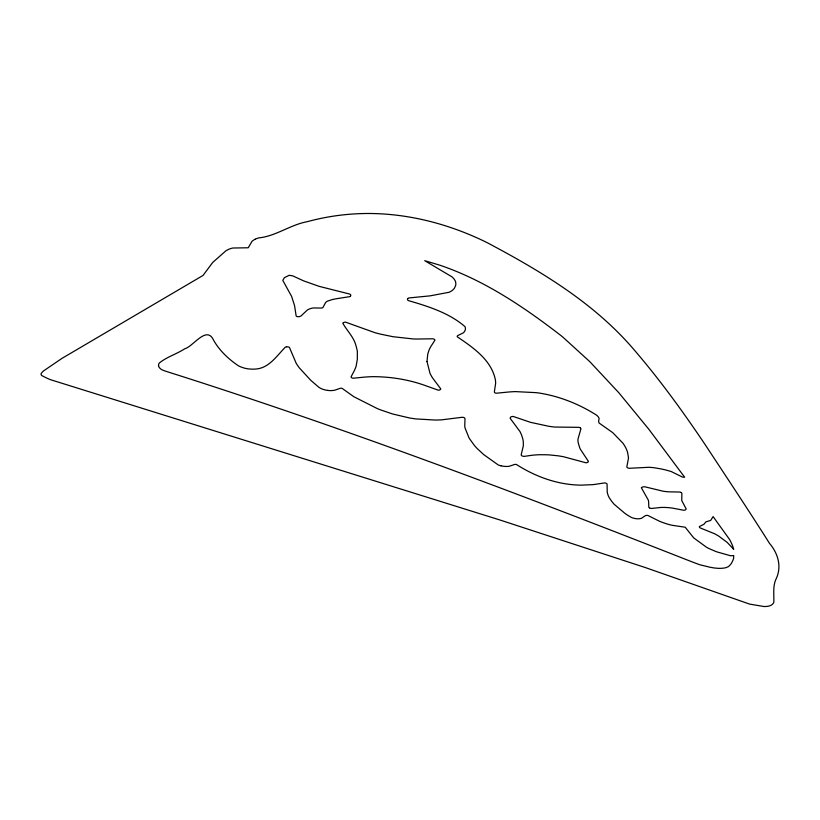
<?xml version="1.0" encoding="UTF-8"?>
<svg xmlns="http://www.w3.org/2000/svg" width="820" height="820" viewBox="0 0 820 820"><rect width="100%" height="100%" fill="white"/><g stroke="black" fill="none" stroke-linecap="round" stroke-linejoin="round"><path stroke-width="1.23" d="M465.001 420.035L464.889 418.303A3.628 2.091 0 0 0 464.202 417.698L463.536 417.441A3.833 2.214 0 0 0 462.131 417.277L441.703 419.84A87.217 50.358 0 0 1 435.338 420.055L415.904 418.917A112.873 65.169 0 0 1 409.6 417.985L392.667 413.997L380.777 409.959A191.173 110.372 0 0 1 377.364 408.616L353.881 396.747L342.268 388.465A1.466 0.851 0 0 0 341.55 388.249L341.284 388.229A2.573 1.486 0 0 0 340.167 388.342L334.683 390.217A19.106 11.029 0 0 1 331.977 390.566L330.234 390.597A22.817 13.171 0 0 1 327.682 390.412M464.919 420.875L464.755 425.877A82.123 47.406 0 0 0 464.991 427.845L469.081 438.054L474.237 445.28A214.235 123.687 0 0 0 477.137 448.489L483.687 454.577L498.181 464.909A17.066 9.86 0 0 0 500.948 465.801M350.693 295.815L350.724 295.651A6.037 3.485 0 0 0 350.714 295.026L350.601 294.718A2.726 1.568 0 0 0 349.73 294.062L319.103 286.344L303.523 280.829L292.873 275.909L289.183 275.294L284.417 277.662L282.787 280.399L291.592 296.348L294.441 305.245A56.385 32.554 0 0 1 294.739 306.762L296.153 315.997A3.311 1.906 0 0 0 296.881 316.469L297.26 316.622A1.138 0.656 0 0 0 297.619 316.684L298.142 316.704A5.166 2.983 0 0 0 299.279 316.643L300.909 316.069L307.069 310.278A11.48 6.621 0 0 1 309.939 308.781L310.76 308.515A17.989 10.383 0 0 1 313.199 307.961L321.061 308.053A8.005 4.623 0 0 0 321.717 308.033L322.834 307.664L325.704 302.375A14.893 8.6 0 0 1 327.467 301.135L332.387 299.546A71.627 41.349 0 0 1 336.712 298.685L349.73 296.656A3.362 1.937 0 0 0 350.519 296.102L350.57 296.051M407.673 298.685L407.581 298.91A5.463 3.157 0 0 0 407.478 299.536L407.642 299.966A3.475 2.009 0 0 0 408.626 300.673C428.327 306.383 449.421 313.055 465.001 326.657A20.274 11.705 0 0 1 465.381 327.928L465.411 328.82A22.273 12.864 0 0 1 465.155 330.306L464.376 331.721A18.583 10.732 0 0 1 463.177 332.94L457.857 335.513A2.983 1.722 0 0 0 457.283 336.108L457.201 336.559A1.333 0.769 0 0 0 457.416 336.897C472.966 347.444 491.088 359.734 495.29 379.363A77.551 44.772 0 0 1 495.639 383.319L494.409 391.56A3.3 1.906 0 0 0 494.583 392.483L494.952 392.78A5.402 3.116 0 0 0 496.1 393.241L507.047 392.165A24.405 14.094 0 0 1 508.769 391.991L510.675 391.857A94.997 54.848 0 0 1 515.288 391.601L536.014 392.647A28.946 16.718 0 0 1 537.93 392.862L541.169 393.364A80.504 46.484 0 0 1 543.066 393.713C561.987 397.259 580.109 404.701 596.335 415.022A10.096 5.832 0 0 1 597.144 415.648L597.585 416.078A14.719 8.497 0 0 1 599.123 418.6L598.579 421.572L599.112 423.038L612.755 432.663L622.872 443.118A95.417 55.084 0 0 1 625.229 446.818L625.424 447.146A38.243 22.078 0 0 1 625.896 448.079L626.244 448.837A103.72 59.88 0 0 1 626.767 450.108L626.941 450.539A98.759 57.01 0 0 1 627.556 452.261L628.366 456.986A112.207 64.78 0 0 1 628.448 458.39L626.828 466.887A3.198 1.845 0 0 0 627.361 467.666L627.833 467.933A3.967 2.296 0 0 0 629.165 468.281L649.132 467.287A59.142 34.143 0 0 1 653.817 467.707L660.366 468.784A120.868 69.782 0 0 1 665.276 469.87L671.057 471.459L682.67 477.168L684.669 477.24L648.835 429.26L618.762 392.678L589.857 361.712L563.791 337.963A206.64 119.3 0 0 0 561.259 335.81C524.8 307.643 485.901 281.25 442.093 265.967A101.331 58.497 0 0 0 439.602 265.116L424.719 260.678L451.646 276.658A15.037 8.682 0 0 1 452.742 277.549L453.89 278.8A25.164 14.524 0 0 1 455.233 280.932L455.459 281.434A9.748 5.627 0 0 1 455.674 282.172L455.797 283.474A39.319 22.704 0 0 1 455.725 285.257L454.475 288.158A29.766 17.189 0 0 1 453.255 289.532L452.517 290.218A8.938 5.156 0 0 1 451.861 290.721A17.732 10.24 0 0 1 448.95 292.299L430.162 295.846L408.749 297.967A3.352 1.937 0 0 0 407.868 298.47L407.868 298.47M255.153 239.225L253.831 239.973A25.266 14.586 0 0 0 252.017 241.305L248.234 247.773L232.788 248.019A21.176 12.228 0 0 0 230.543 248.644L229.661 248.921A20.264 11.695 0 0 0 228.872 249.188L225.992 250.725L212.677 262.482L203.032 275.438L61.982 358.371L43.388 371.019A22.488 12.987 0 0 0 41.769 372.731L41.225 373.52A5.801 3.352 0 0 0 41 374.268L41.615 375.488L45.807 377.62A110.31 63.683 0 0 0 47.755 378.522L48.974 379.055A37.136 21.443 0 0 0 50.553 379.701L498.888 519.654L645.473 567.604L749.603 604.104L763.932 606.513A13.755 7.944 0 0 0 767.243 606.359L768.084 606.226A13.171 7.605 0 0 0 769.734 605.816L771.2 605.191A12.946 7.472 0 0 0 772.419 604.268L772.85 603.858A13.14 7.585 0 0 0 773.813 602.331C774.152 594.264 772.512 585.767 776.448 578.182C781.839 566.149 777.852 553.111 769.549 543.445C748.752 510.522 727.186 478.101 705.784 445.578C683.501 412.357 659.987 379.855 633.86 349.525C594.039 302.836 540.462 270.907 486.885 242.515C450.293 224.475 409.795 213.641 368.877 213.487C348.111 213.466 327.354 216.203 307.315 221.666C290.26 224.762 275.93 236.201 258.648 237.913A18.44 10.65 0 0 0 255.163 239.225M286.651 346.829L286.754 346.819A4.315 2.491 0 0 1 287.799 346.829L288.425 346.942A4.264 2.46 0 0 1 289.45 347.434L296.215 363.342A157.553 90.958 0 0 0 299.31 367.852L310.749 380.295L318.621 387.081A17.138 9.891 0 0 0 322.014 388.957A7.636 4.407 0 0 0 322.619 389.192L323.141 389.367A27.419 15.826 0 0 0 325.632 390.053L327.682 390.412M500.948 465.801L502.055 466.026A25.205 14.555 0 0 0 504.525 466.375L506.996 466.477A16.964 9.789 0 0 0 509.158 466.283L514.478 464.52A3.013 1.742 0 0 1 515.431 464.376L515.975 464.407A1.414 0.82 0 0 1 516.579 464.581C531.524 474.144 548.272 481.114 565.861 483.872A88.447 51.065 0 0 0 568.567 484.251L569.931 484.415A85.946 49.62 0 0 0 571.837 484.64L574.974 484.897A82.789 47.796 0 0 0 576.89 485.009L578.961 485.091A85.905 49.6 0 0 0 580.96 485.153L593.229 484.63L604.504 482.939A3.147 1.814 0 0 1 605.877 483.164L606.4 483.4A4.049 2.337 0 0 1 607.077 484.015L607.23 492.42L608.04 495.147A67.353 38.878 0 0 0 609.239 497.699L611.587 501.174A135.249 78.085 0 0 0 614.129 504.238L624.707 513.197A52.91 30.545 0 0 0 625.845 514.017A80.339 46.381 0 0 0 629.381 516.292L631.256 517.348A7.011 4.049 0 0 0 632.097 517.717L633.071 518.035A15.559 8.979 0 0 0 635.459 518.609L637.632 518.804A12.187 7.042 0 0 0 639.293 518.742L641.486 518.322L645.227 515.739A3.372 1.947 0 0 1 646.437 515.411L647.37 515.39A1.794 1.035 0 0 1 648.056 515.544L659.29 521.151A87.463 50.502 0 0 0 662.109 522.258L662.683 522.483A88.058 50.84 0 0 0 664.354 523.088L667.521 524.103A72.816 42.035 0 0 0 672.051 525.271L685.212 527.229L693.689 537.879L706.727 547.401A56.262 32.482 0 0 0 709.853 548.939L715.183 551.224A91.286 52.706 0 0 0 716.875 551.87L730.507 555.755L733.705 555.591L733.623 558.174A85.352 49.282 0 0 1 733.059 560.039L731.604 563.043A48.841 28.198 0 0 1 730.292 564.775L728.498 566.599L726.059 567.594A15.016 8.671 0 0 1 723.957 568.076L721.549 568.311A29.612 17.097 0 0 1 718.279 568.342L714.466 567.993A61.777 35.67 0 0 1 709.966 567.225L699.634 564.713L690.891 561.423C517.358 493.179 342.811 427.199 164.953 370.988L162.063 369.84A16.482 9.512 0 0 1 160.259 368.549L159.767 368.067A16.503 9.522 0 0 1 158.885 366.837L158.557 365.833M580.119 427.753L580.027 427.712A3.075 1.773 0 0 0 578.633 427.333L554.904 427.056A107.533 62.084 0 0 1 548.887 426.308L530.53 422.331L513.34 416.498A4.038 2.327 0 0 0 512.162 416.519L511.116 416.837A4.479 2.593 0 0 0 510.47 417.318L510.122 418.272L519.982 431.556A143.357 82.769 0 0 1 521.612 435.133L522.77 438.772A96.083 55.473 0 0 1 523.314 441.97L523.324 445.875L521.192 454.813A3.034 1.753 0 0 0 521.602 455.592L521.735 455.715A1.343 0.779 0 0 0 521.951 455.848L522.155 455.94A4.489 2.593 0 0 0 523.221 456.258L523.949 456.361A1.958 1.127 0 0 0 524.534 456.34L531.913 455.274A19.157 11.06 0 0 1 533.236 455.131A65.928 38.058 0 0 1 534.691 455.008L535.234 454.967A70.038 40.436 0 0 1 539.314 454.721L545.566 454.751A112.401 64.893 0 0 1 549.072 454.885L557.959 455.797A141.491 81.682 0 0 1 563.309 456.678L585.931 462.787A3.915 2.265 0 0 0 586.915 462.654L587.96 462.152A4.428 2.562 0 0 0 588.442 461.465L580.232 448.991A144.843 83.63 0 0 1 579.535 447.197L578.192 442.738A53.669 30.986 0 0 1 577.967 439.182L580.949 428.757A3.895 2.255 0 0 0 580.375 427.937L580.314 427.886M649.522 507.908A2.87 1.66 0 0 1 648.845 507.16A2.06 1.189 0 0 1 648.784 506.914L648.62 501.707A52.039 30.043 0 0 0 648.251 499.995L641.363 487.767A3.587 2.071 0 0 1 641.855 487.316L642.767 486.947A4.53 2.614 0 0 1 644.141 486.803L644.766 486.834A2.378 1.373 0 0 1 645.391 486.936L663.39 491.272A76.137 43.962 0 0 0 665.697 491.539L666.916 491.672A79.294 45.776 0 0 0 668.679 491.836L679.237 492.02A2.747 1.589 0 0 1 680.938 492.43M649.717 508.021A3.68 2.122 0 0 0 650.895 508.379L651.336 508.431A1.671 0.963 0 0 0 651.828 508.42L660.899 507.457A50.942 29.407 0 0 1 665.194 507.447L668.023 507.611A63.939 36.92 0 0 1 672.267 508.072L684.044 510.306A3.772 2.183 0 0 0 685.171 509.989L685.766 509.589A3.987 2.306 0 0 0 686.135 508.882L681.748 500.528L681.871 493.445A3.833 2.214 0 0 0 681.194 492.574M158.557 365.833A14.75 8.518 0 0 1 158.619 364.562L158.875 363.793A16.062 9.276 0 0 1 159.285 363.024C166.757 356.936 176.71 354.055 184.828 348.726C192.905 346.614 205.318 327.067 212.523 338.199C218.274 349.505 228.032 358.801 238.456 365.833A45.5 26.271 0 0 0 241.633 367.227L244.319 368.098A28.321 16.349 0 0 0 247.66 368.774L247.958 368.826A10.291 5.935 0 0 0 248.798 368.928L249.485 369A32.656 18.86 0 0 0 252.601 369.164L255.102 369.102A32.328 18.665 0 0 0 257.808 368.795C269.78 366.919 277.283 355.367 285.175 347.311A3.044 1.753 0 0 1 286.385 346.87M426.984 361.497L429.936 373.1A38.222 22.068 0 0 0 430.5 374.371L431.515 376.226A116.061 67.004 0 0 0 432.704 378.133L440.791 388.895A4.233 2.439 0 0 1 440.412 389.49L439.407 390.053A4.213 2.429 0 0 1 438.382 390.217L426.164 385.882A42.691 24.641 0 0 0 424.309 385.205C407.796 379.404 390.289 376.687 372.813 376.667A70.499 40.703 0 0 0 368.016 376.862L366.253 376.974A30.606 17.671 0 0 0 364.49 377.118L353.112 378.235A3.628 2.091 0 0 1 351.954 377.887L351.493 377.579A3.628 2.101 0 0 1 351.042 376.872L354.189 370.927A31.293 18.061 0 0 0 354.67 369.933L355.644 367.534A110.351 63.714 0 0 0 356.136 366.151L357.325 359.355L357.346 351.431A107.615 62.135 0 0 0 357.079 349.986L356.351 346.932A54.253 31.324 0 0 0 356.023 345.866C353.953 337.153 346.604 330.296 342.801 323.162A4.182 2.419 0 0 1 343.375 322.629L344.574 322.219A4.387 2.532 0 0 1 345.661 322.178L374.853 332.654A224.741 129.755 0 0 0 380.808 334.201L392.944 336.702L413.075 338.937A99.435 57.41 0 0 0 416.334 339.039L432.745 338.793A2.86 1.65 0 0 1 434.036 339.162L434.221 339.244A1.414 0.81 0 0 1 434.405 339.398L434.467 339.459A4.377 2.521 0 0 1 434.928 340.187L431.146 346.06A25.85 14.924 0 0 0 430.572 347.003L430.008 348.059A97.119 56.067 0 0 0 428.993 350.181L427.773 354.025L426.984 361.497M733.623 549.216L727.197 542.409L718.72 536.085A87.022 50.245 0 0 0 714.445 533.676L700.762 528.152A3.28 1.896 0 0 1 699.583 527.424L699.429 527.147A4.674 2.696 0 0 1 699.378 526.553L703.96 524.257L705.897 521.868L710.673 520.433L713.113 516.59L729.093 538.812A53.443 30.852 0 0 1 730.394 540.985L731.522 543.291A127.817 73.79 0 0 1 732.762 546.325L733.623 549.216"/></g></svg>
